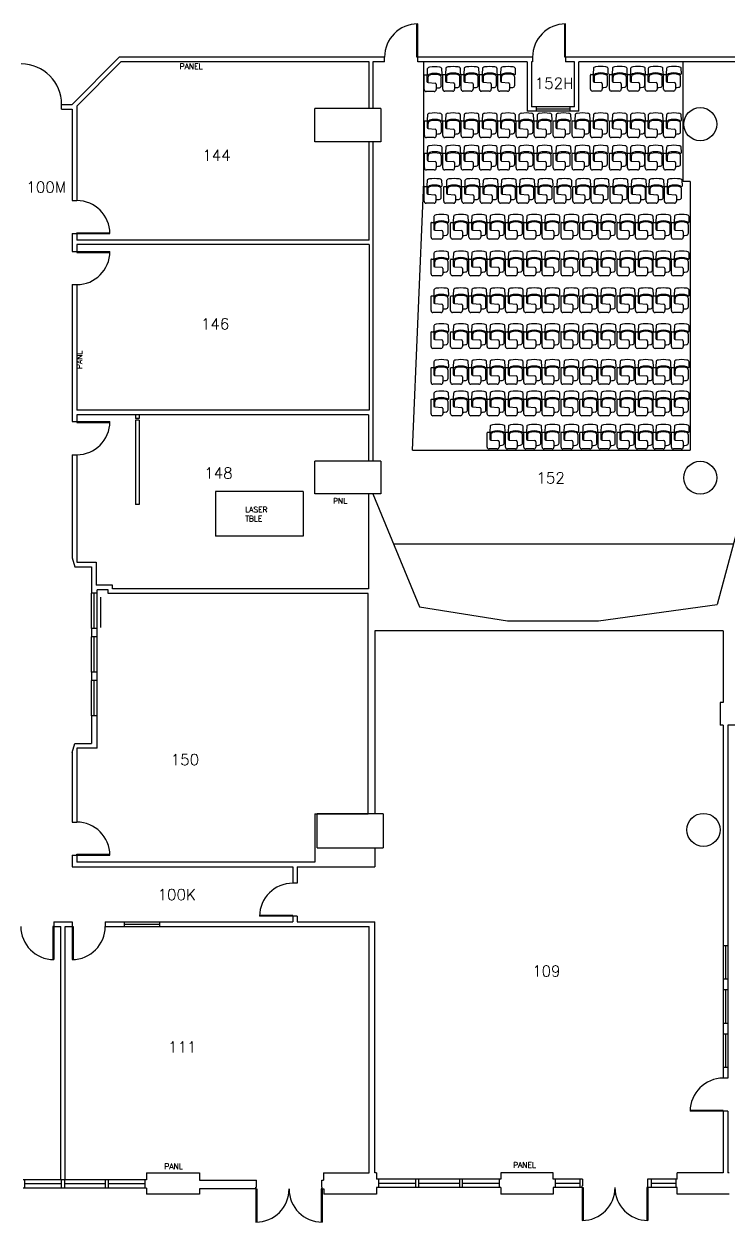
# Model space of a CAD drawing. Header units: inches. Extents: x -10292 to -5324, y 13582 to 17307.
# Drawn here: x -8804 to -8038, y 14630 to 15933 of the extents above; entities that cross this region are included whole.
import ezdxf
from ezdxf.enums import TextEntityAlignment as Align

# ---------------------------------------------------------------- set-up
doc = ezdxf.new("R2010")
doc.units = ezdxf.units.IN
doc.header["$MEASUREMENT"] = 0
doc.layers.get('0').update_dxf_attribs({"plot": 0})
for name, color, linetype in [('A-AREA-IDEN', 7, 'Continuous'), ('A-COLS', 1, 'Continuous'), ('A-DOOR', 3, 'Continuous'), ('A-EQPM', 9, 'Continuous'), ('A-FLOR', 9, 'Continuous'), ('A-FURN', 9, 'Continuous'), ('A-GLAZ', 5, 'Continuous'), ('A-WALL-FULL', 7, 'Continuous'), ('A-WALL-PRTN', 9, 'Continuous')]:
    doc.layers.add(name, color=color, linetype=linetype)
doc.layers.get('0').off()
doc.styles.get("Standard").update_dxf_attribs({"font": 'romans.shx', "height": 12})

# ---------------------------------------------------------------- blocks, each defined once
blk = doc.blocks.new('CHAIRTABLET')
at = {"layer": 'A-FURN'}
for p, q in [((-22.5, 0.5), (-22.5, 10.7)), ((-20, 13.2), (-2, 13.2)), ((-11.1, 8.3), (-11.7, -0.6)), ((-4.7, 8.6), (-11.1, 8.6)), ((-2, 9.8), (-9.6, 9.8)), ((-1.2, 12.5), (-1.2, 10.5)), ((6.4, 9.4), (0.1, 9.7)), ((-13.2, -2), (-20, -2)), ((-14.9, -8.6), (-4.7, -8.6)), ((0.1, -9.7), (6.4, -9.4))]:
    blk.add_line(p, q, dxfattribs=at)
for centre, radius, start, end in [((-20, 10.7), 2.5, 90, 180), ((-20, 0.5), 2.5, 180, 270), ((-9.6, 8.3), 1.5, 90, 176.3478), ((-4.7, 5.2), 3.31, 19.833, 90), ((-2, 12.5), 0.75, 0, 90), ((-2, 10.5), 0.75, 270, 0), ((-21, 0), 20.4, 341.822, 18.178), ((0, 8.5), 1.25, 87, 217.2526), ((-4.5, 5.1), 4.4, 22.3171, 37.2526), ((-21.3, 0), 22, 342.1273, 17.8727), ((6.3, 7.9), 1.5, 38.3464, 87), ((3.6, 5.8), 4.95, 8.4134, 38.3464), ((-31.8, 0), 40.8, 350.8389, 9.1611), ((35.1, 0), 53.1, 182.1572, 186.5973), ((-14.9, -5.8), 2.81, 187.2416, 270), ((-13.2, -0.5), 1.5, 270, 356.3478), ((-4.7, -5.3), 3.31, 270, 340.167), ((0, -8.5), 1.25, 142.7474, 273), ((-4.5, -5.1), 4.4, 322.7474, 337.6829), ((6.3, -7.9), 1.5, 273, 321.6536), ((3.6, -5.8), 4.95, 321.6536, 351.5866)]:
    blk.add_arc(centre, radius, start, end, dxfattribs=at)
for tag, p in [('INFO_BLOCK_ID', (0, 0)), ('SM_DESCRIPTION', (0, -18)), ('ROOM_NUMBER', (0, -9)), ('COMMENT', (0, -36)), ('HEIGHT', (0, -27))]:
    blk.add_attdef(tag, text='', height=6).set_placement(p, align=Align.CENTER)

msp = doc.modelspace()

# ---------------------------------------------------------------- linework, layer by layer
at = {"layer": 'A-COLS'}
for p, q in [((-8415.3, 15841.3), (-8487.3, 15841.3)), ((-8487.3, 15805.3), (-8487.3, 15841.3)), ((-8415.3, 15841.3), (-8415.3, 15805.3)), ((-8415.3, 15805.3), (-8487.3, 15805.3)), ((-8415.3, 15457.8), (-8487.3, 15457.8)), ((-8487.3, 15422.3), (-8487.3, 15457.8)), ((-8415.3, 15457.8), (-8415.3, 15422.3)), ((-8415.3, 15422.3), (-8487.3, 15422.3)), ((-8412.8, 15074.3), (-8484.8, 15074.3)), ((-8484.8, 15037.3), (-8484.8, 15074.3)), ((-8412.8, 15074.3), (-8412.8, 15037.3)), ((-8484.8, 15037.3), (-8412.8, 15037.3))]:
    msp.add_line(p, q, dxfattribs=at)
for centre in [(-8067.8, 15824.3), (-8067.8, 15439.8), (-8064.3, 15056.8)]:
    msp.add_circle(centre, 18, dxfattribs=at)
at = {"layer": 'A-DOOR'}
for p, q in [((-8376.3, 15897.3), (-8376.3, 15933.3)), ((-8375.3, 15897.3), (-8375.3, 15933.3)), ((-8215.3, 15897.3), (-8215.3, 15933.3)), ((-8214.3, 15897.3), (-8214.3, 15933.3)), ((-8375.3, 15897.3), (-8376.3, 15897.3)), ((-8214.3, 15897.3), (-8215.3, 15897.3)), ((-8746.3, 15705.3), (-8746.3, 15706.3)), ((-8746.3, 15706.3), (-8710.3, 15706.3)), ((-8746.3, 15705.3), (-8710.3, 15705.3)), ((-8746.3, 15685.8), (-8710.3, 15685.8)), ((-8746.3, 15685.8), (-8746.3, 15684.8)), ((-8746.3, 15684.8), (-8710.3, 15684.8)), ((-8746.3, 15500.8), (-8710.3, 15500.8)), ((-8746.3, 15500.8), (-8746.3, 15499.8)), ((-8746.3, 15499.8), (-8710.3, 15499.8)), ((-8746.3, 15029.3), (-8746.3, 15030.3)), ((-8746.3, 15030.3), (-8710.3, 15030.3)), ((-8746.3, 15029.3), (-8710.3, 15029.3)), ((-8511.3, 14963.8), (-8547.3, 14963.8)), ((-8511.3, 14962.8), (-8547.3, 14962.8)), ((-8511.3, 14962.8), (-8511.3, 14963.8)), ((-8771.3, 14951.8), (-8772.3, 14951.8)), ((-8772.3, 14951.8), (-8772.3, 14915.8)), ((-8771.3, 14951.8), (-8771.3, 14915.8)), ((-8751.3, 14951.8), (-8751.3, 14915.8)), ((-8751.3, 14951.8), (-8750.3, 14951.8)), ((-8750.3, 14951.8), (-8750.3, 14915.8)), ((-8042.8, 14751.8), (-8078.8, 14751.8)), ((-8042.8, 14750.8), (-8078.8, 14750.8)), ((-8042.8, 14750.8), (-8042.8, 14751.8)), ((-8551.3, 14666.3), (-8551.3, 14630.3)), ((-8551.3, 14666.3), (-8550.3, 14666.3)), ((-8550.3, 14666.3), (-8550.3, 14630.3)), ((-8479.3, 14666.3), (-8480.3, 14666.3)), ((-8480.3, 14666.3), (-8480.3, 14630.3)), ((-8479.3, 14666.3), (-8479.3, 14630.3)), ((-8196.3, 14667.8), (-8196.3, 14632.1)), ((-8196.3, 14667.8), (-8195.3, 14667.8)), ((-8195.3, 14667.8), (-8195.3, 14632.1)), ((-8124.8, 14667.8), (-8125.8, 14667.8)), ((-8125.8, 14667.8), (-8125.8, 14632.1)), ((-8124.8, 14667.8), (-8124.8, 14632.1))]:
    msp.add_line(p, q, dxfattribs=at)
for centre, radius, start, end in [((-8375.3, 15897.3), 36, 90, 180), ((-8214.3, 15897.3), 36, 90, 180), ((-8806.8, 15845.8), 44, 0, 90), ((-8746.3, 15705.3), 36, 0, 90), ((-8746.3, 15685.8), 36, 270, 0), ((-8746.3, 15500.8), 36, 270, 0), ((-8746.3, 15029.3), 36, 0, 90), ((-8511.3, 14962.8), 36, 90, 180), ((-8771.3, 14951.8), 36, 180, 270), ((-8751.3, 14951.8), 36, 270, 0), ((-8042.8, 14750.8), 36, 90, 180), ((-8551.3, 14666.3), 36, 270, 0), ((-8479.3, 14666.3), 36, 180, 270), ((-8196.3, 14667.8), 35.8, 270, 0), ((-8124.8, 14667.8), 35.8, 180, 270)]:
    msp.add_arc(centre, radius, start, end, dxfattribs=at)
at = {"layer": 'A-EQPM'}
for p, q in [((-8595.3, 15424.8), (-8595.3, 15376.3)), ((-8499.8, 15424.8), (-8595.3, 15424.8)), ((-8499.8, 15424.8), (-8499.8, 15376.3)), ((-8499.8, 15376.3), (-8595.3, 15376.3))]:
    msp.add_line(p, q, dxfattribs=at)
at = {"layer": 'A-FLOR'}
for p, q in [((-8368.8, 15761.3), (-8368.8, 15892.3)), ((-8086.3, 15761.8), (-8086.3, 15892.3)), ((-8380.8, 15469.8), (-8368.8, 15761.3)), ((-8078.8, 15761.8), (-8086.3, 15761.8)), ((-8078.8, 15761.8), (-8078.8, 15469.8)), ((-8380.8, 15469.8), (-8078.8, 15469.8)), ((-8401.7, 15367.8), (-8031.8, 15367.8))]:
    msp.add_line(p, q, dxfattribs=at)
at = {"layer": 'A-GLAZ'}
for p, q in [((-8209.8, 15843.3), (-8246.3, 15843.3)), ((-8209.8, 15840.8), (-8246.3, 15840.8)), ((-8209.8, 15838.3), (-8246.3, 15838.3)), ((-8730.3, 15275.8), (-8730.3, 15314.3)), ((-8727.3, 15275.8), (-8727.3, 15314.3)), ((-8724.3, 15275.8), (-8724.3, 15314.3)), ((-8720.3, 15276.8), (-8720.3, 15309.8)), ((-8730.3, 15228.3), (-8730.3, 15266.8)), ((-8727.3, 15228.3), (-8727.3, 15266.8)), ((-8724.3, 15228.3), (-8724.3, 15266.8)), ((-8730.3, 15180.8), (-8730.3, 15219.3)), ((-8727.3, 15180.8), (-8727.3, 15219.3)), ((-8724.3, 15180.8), (-8724.3, 15219.3)), ((-8694.8, 14956.8), (-8656.3, 14956.8)), ((-8694.8, 14954.3), (-8656.3, 14954.3)), ((-8694.8, 14951.8), (-8656.3, 14951.8)), ((-8042.8, 14930.8), (-8042.8, 14894.3)), ((-8040.3, 14930.8), (-8040.3, 14894.3)), ((-8037.8, 14930.8), (-8037.8, 14894.3)), ((-8042.8, 14882.8), (-8042.8, 14846.3)), ((-8040.3, 14882.8), (-8040.3, 14846.3)), ((-8037.8, 14882.8), (-8037.8, 14846.3)), ((-8042.8, 14834.8), (-8042.8, 14798.3)), ((-8040.3, 14834.8), (-8040.3, 14798.3)), ((-8037.8, 14834.8), (-8037.8, 14798.3)), ((-8763.3, 14676.3), (-8803.3, 14676.3)), ((-8763.3, 14671.8), (-8803.3, 14671.8)), ((-8715.3, 14676.3), (-8759.8, 14676.3)), ((-8715.3, 14671.8), (-8759.8, 14671.8)), ((-8672.3, 14676.3), (-8712.3, 14676.3)), ((-8672.3, 14671.8), (-8712.3, 14671.8)), ((-8377.8, 14676.8), (-8417.8, 14676.8)), ((-8377.8, 14672.3), (-8417.8, 14672.3)), ((-8329.8, 14676.8), (-8374.3, 14676.8)), ((-8329.8, 14672.3), (-8374.3, 14672.3)), ((-8286.8, 14676.8), (-8326.8, 14676.8)), ((-8286.8, 14672.3), (-8326.8, 14672.3)), ((-8198.8, 14676.8), (-8225.8, 14676.8)), ((-8198.8, 14672.3), (-8225.8, 14672.3)), ((-8094.3, 14676.8), (-8121.3, 14676.8)), ((-8094.3, 14672.3), (-8121.3, 14672.3)), ((-8763.3, 14667.3), (-8803.3, 14667.3)), ((-8715.3, 14667.3), (-8759.8, 14667.3)), ((-8672.3, 14667.3), (-8712.3, 14667.3)), ((-8377.8, 14667.8), (-8417.8, 14667.8)), ((-8329.8, 14667.8), (-8374.3, 14667.8)), ((-8286.8, 14667.8), (-8326.8, 14667.8)), ((-8198.8, 14667.8), (-8225.8, 14667.8)), ((-8094.3, 14667.8), (-8121.3, 14667.8))]:
    msp.add_line(p, q, dxfattribs=at)
at = {"layer": 'A-WALL-FULL'}
for p, q in [((-8751.3, 15845.8), (-8700.3, 15897.3)), ((-8411.3, 15897.3), (-8700.3, 15897.3)), ((-8411.3, 15892.3), (-8411.3, 15897.3)), ((-8375.3, 15892.3), (-8375.3, 15897.3)), ((-8250.3, 15897.3), (-8375.3, 15897.3)), ((-8250.3, 15897.3), (-8250.3, 15892.3)), ((-8029.3, 15897.3), (-8214.3, 15897.3)), ((-8214.3, 15897.3), (-8214.3, 15892.3)), ((-8746.3, 15843.8), (-8698.2, 15892.3)), ((-8428.3, 15892.3), (-8698.2, 15892.3)), ((-8428.3, 15841.3), (-8428.3, 15892.3)), ((-8424.3, 15892.3), (-8424.3, 15841.3)), ((-8411.3, 15892.3), (-8424.3, 15892.3)), ((-8256.3, 15892.3), (-8375.3, 15892.3)), ((-8256.3, 15892.3), (-8256.3, 15838.3)), ((-8250.3, 15892.3), (-8251.3, 15892.3)), ((-8251.3, 15892.3), (-8251.3, 15843.3)), ((-8204.8, 15892.3), (-8214.3, 15892.3)), ((-8204.8, 15843.3), (-8204.8, 15892.3)), ((-8199.8, 15838.3), (-8199.8, 15892.3)), ((-8029.3, 15892.3), (-8199.8, 15892.3)), ((-8762.8, 15845.8), (-8751.3, 15845.8)), ((-8762.8, 15840.8), (-8762.8, 15845.8)), ((-8762.8, 15840.8), (-8751.3, 15840.8)), ((-8751.3, 15840.8), (-8751.3, 15741.3)), ((-8746.3, 15843.8), (-8746.3, 15741.3)), ((-8246.3, 15838.3), (-8256.3, 15838.3)), ((-8246.3, 15843.3), (-8251.3, 15843.3)), ((-8246.3, 15843.3), (-8246.3, 15838.3)), ((-8204.8, 15843.3), (-8209.8, 15843.3)), ((-8209.8, 15843.3), (-8209.8, 15838.3)), ((-8199.8, 15838.3), (-8209.8, 15838.3)), ((-8428.3, 15698.3), (-8428.3, 15805.3)), ((-8424.3, 15805.3), (-8424.3, 15457.8)), ((-8751.3, 15741.3), (-8746.3, 15741.3)), ((-8751.3, 15705.3), (-8746.3, 15705.3)), ((-8751.3, 15705.3), (-8751.3, 15685.8)), ((-8746.3, 15705.3), (-8746.3, 15698.3)), ((-8428.3, 15698.3), (-8746.3, 15698.3)), ((-8428.3, 15693.3), (-8746.3, 15693.3)), ((-8746.3, 15693.3), (-8746.3, 15685.8)), ((-8428.3, 15693.3), (-8428.3, 15513.3)), ((-8751.3, 15685.8), (-8746.3, 15685.8)), ((-8751.3, 15649.8), (-8746.3, 15649.8)), ((-8751.3, 15649.8), (-8751.3, 15500.8)), ((-8746.3, 15649.8), (-8746.3, 15513.3)), ((-8428.3, 15513.3), (-8746.3, 15513.3)), ((-8428.8, 15508.3), (-8746.3, 15508.3)), ((-8746.3, 15508.3), (-8746.3, 15500.8)), ((-8428.8, 15508.3), (-8428.8, 15457.8)), ((-8751.3, 15500.8), (-8746.3, 15500.8)), ((-8751.3, 15464.8), (-8751.3, 15352.8)), ((-8751.3, 15464.8), (-8746.3, 15464.8)), ((-8746.3, 15464.8), (-8746.3, 15347.8)), ((-8428.8, 15422.3), (-8428.8, 15318.8)), ((-8424.3, 15422.3), (-8373.3, 15299.3)), ((-8017.3, 15421.8), (-8049.4, 15302)), ((-8751.3, 15352.8), (-8748.3, 15342.8)), ((-8748.3, 15342.8), (-8730.3, 15342.8)), ((-8746.3, 15347.8), (-8725.3, 15347.8)), ((-8730.3, 15342.8), (-8730.3, 15314.3)), ((-8725.3, 15347.8), (-8725.3, 15322.8)), ((-8724.3, 15314.3), (-8730.3, 15314.3)), ((-8707.3, 15322.8), (-8725.3, 15322.8)), ((-8712.3, 15317.8), (-8724.3, 15317.8)), ((-8724.3, 15314.3), (-8724.3, 15317.8)), ((-8712.3, 15313.8), (-8712.3, 15317.8)), ((-8429.3, 15313.8), (-8712.3, 15313.8)), ((-8707.3, 15318.8), (-8707.3, 15322.8)), ((-8428.8, 15318.8), (-8707.3, 15318.8)), ((-8429.3, 15074.3), (-8429.3, 15313.8)), ((-8373.3, 15299.3), (-8277.6, 15284.3)), ((-8178.6, 15284.3), (-8049.4, 15302)), ((-8277.6, 15284.3), (-8178.6, 15284.3)), ((-8724.3, 15275.8), (-8730.3, 15275.8)), ((-8730.3, 15275.8), (-8730.3, 15266.8)), ((-8724.3, 15266.8), (-8724.3, 15275.8)), ((-8421.8, 15273.3), (-8421.8, 15074.3)), ((-8042.8, 15273.3), (-8421.8, 15273.3)), ((-8042.8, 15273.3), (-8042.8, 15195.3)), ((-8724.3, 15266.8), (-8730.3, 15266.8)), ((-8724.3, 15228.3), (-8730.3, 15228.3)), ((-8730.3, 15228.3), (-8730.3, 15219.3)), ((-8724.3, 15219.3), (-8730.3, 15219.3)), ((-8724.3, 15219.3), (-8724.3, 15228.3)), ((-8042.8, 15195.3), (-8046.3, 15195.3)), ((-8046.3, 15195.3), (-8046.3, 15170.8)), ((-8730.3, 15180.8), (-8730.3, 15150.8)), ((-8724.3, 15180.8), (-8730.3, 15180.8)), ((-8724.3, 15145.8), (-8724.3, 15180.8)), ((-8042.8, 15170.8), (-8046.3, 15170.8)), ((-8042.8, 15170.8), (-8042.8, 14930.8)), ((-8022.3, 15170.8), (-8037.8, 15170.8)), ((-8037.8, 15170.8), (-8037.8, 14930.8)), ((-8751.3, 15140.8), (-8748.3, 15150.8)), ((-8748.3, 15150.8), (-8730.3, 15150.8)), ((-8746.3, 15145.8), (-8746.3, 15065.3)), ((-8724.3, 15145.8), (-8746.3, 15145.8)), ((-8751.3, 15140.8), (-8751.3, 15065.3)), ((-8751.3, 15065.3), (-8746.3, 15065.3)), ((-8487.3, 15074.3), (-8487.3, 15021.8)), ((-8487.3, 15074.3), (-8429.3, 15074.3)), ((-8421.8, 15037.3), (-8421.8, 15016.8)), ((-8751.3, 15029.3), (-8751.3, 15016.8)), ((-8751.3, 15029.3), (-8746.3, 15029.3)), ((-8746.3, 15029.3), (-8746.3, 15021.8)), ((-8751.3, 15016.8), (-8511.3, 15016.8)), ((-8487.3, 15021.8), (-8746.3, 15021.8)), ((-8511.3, 15016.8), (-8511.3, 14998.8)), ((-8506.3, 15016.8), (-8421.8, 15016.8)), ((-8506.3, 15016.8), (-8506.3, 14998.8)), ((-8506.3, 14998.8), (-8511.3, 14998.8)), ((-8511.3, 14962.8), (-8511.3, 14956.8)), ((-8506.3, 14962.8), (-8511.3, 14962.8)), ((-8506.3, 14962.8), (-8506.3, 14956.8)), ((-8771.3, 14956.8), (-8751.3, 14956.8)), ((-8771.3, 14956.8), (-8771.3, 14951.8)), ((-8771.3, 14951.8), (-8763.8, 14951.8)), ((-8763.8, 14676.3), (-8763.8, 14951.8)), ((-8758.8, 14676.3), (-8758.8, 14951.8)), ((-8758.8, 14951.8), (-8751.3, 14951.8)), ((-8751.3, 14956.8), (-8751.3, 14951.8)), ((-8715.3, 14956.8), (-8715.3, 14951.8)), ((-8715.3, 14956.8), (-8694.8, 14956.8)), ((-8715.3, 14951.8), (-8694.8, 14951.8)), ((-8694.8, 14956.8), (-8694.8, 14951.8)), ((-8656.3, 14956.8), (-8511.3, 14956.8)), ((-8656.3, 14956.8), (-8656.3, 14951.8)), ((-8656.3, 14951.8), (-8428.3, 14951.8)), ((-8506.3, 14956.8), (-8421.8, 14956.8)), ((-8428.3, 14683.8), (-8428.3, 14951.8)), ((-8421.8, 14683.8), (-8421.8, 14956.8)), ((-8037.8, 14930.8), (-8042.8, 14930.8)), ((-8042.8, 14894.3), (-8042.8, 14882.8)), ((-8037.8, 14894.3), (-8042.8, 14894.3)), ((-8037.8, 14894.3), (-8037.8, 14882.8)), ((-8037.8, 14882.8), (-8042.8, 14882.8)), ((-8042.8, 14846.3), (-8042.8, 14834.8)), ((-8037.8, 14846.3), (-8042.8, 14846.3)), ((-8037.8, 14846.3), (-8037.8, 14834.8)), ((-8037.8, 14834.8), (-8042.8, 14834.8)), ((-8042.8, 14798.3), (-8042.8, 14786.8)), ((-8037.8, 14798.3), (-8042.8, 14798.3)), ((-8037.8, 14798.3), (-8037.8, 14786.8)), ((-8037.8, 14786.8), (-8042.8, 14786.8)), ((-8042.8, 14750.8), (-8042.8, 14683.8)), ((-8037.8, 14750.8), (-8042.8, 14750.8)), ((-8037.8, 14750.8), (-8037.8, 14683.8)), ((-8803.3, 14676.3), (-8804.8, 14676.3)), ((-8803.3, 14676.3), (-8803.3, 14667.3)), ((-8759.8, 14676.3), (-8763.3, 14676.3)), ((-8763.3, 14676.3), (-8763.3, 14667.3)), ((-8759.8, 14676.3), (-8759.8, 14667.3)), ((-8712.3, 14676.3), (-8715.3, 14676.3)), ((-8715.3, 14676.3), (-8715.3, 14667.3)), ((-8712.3, 14676.3), (-8712.3, 14667.3)), ((-8670.3, 14676.3), (-8672.3, 14676.3)), ((-8672.3, 14676.3), (-8672.3, 14667.3)), ((-8670.3, 14683.8), (-8670.3, 14676.3)), ((-8670.3, 14683.8), (-8612.8, 14683.8)), ((-8612.8, 14683.8), (-8612.8, 14675.8)), ((-8612.8, 14675.8), (-8550.8, 14675.8)), ((-8550.8, 14668.3), (-8550.8, 14675.8)), ((-8479.8, 14668.3), (-8479.8, 14675.8)), ((-8479.8, 14675.8), (-8477.8, 14675.8)), ((-8477.8, 14683.8), (-8428.3, 14683.8)), ((-8477.8, 14683.8), (-8477.8, 14675.8)), ((-8420.3, 14683.8), (-8421.8, 14683.8)), ((-8420.3, 14683.8), (-8420.3, 14676.8)), ((-8417.8, 14676.8), (-8420.3, 14676.8)), ((-8417.8, 14676.8), (-8417.8, 14667.8)), ((-8374.3, 14676.8), (-8377.8, 14676.8)), ((-8377.8, 14676.8), (-8377.8, 14667.8)), ((-8374.3, 14676.8), (-8374.3, 14667.8)), ((-8326.8, 14676.8), (-8329.8, 14676.8)), ((-8329.8, 14676.8), (-8329.8, 14667.8)), ((-8326.8, 14676.8), (-8326.8, 14667.8)), ((-8284.8, 14676.8), (-8286.8, 14676.8)), ((-8286.8, 14676.8), (-8286.8, 14667.8)), ((-8227.8, 14683.8), (-8284.8, 14683.8)), ((-8284.8, 14683.8), (-8284.8, 14676.8)), ((-8227.8, 14676.8), (-8227.8, 14683.8)), ((-8225.8, 14676.8), (-8227.8, 14676.8)), ((-8225.8, 14676.8), (-8225.8, 14667.8)), ((-8198.8, 14676.8), (-8198.8, 14667.8)), ((-8195.8, 14676.8), (-8198.8, 14676.8)), ((-8195.8, 14676.8), (-8195.8, 14669.8)), ((-8121.3, 14676.8), (-8125.3, 14676.8)), ((-8125.3, 14676.8), (-8125.3, 14669.8)), ((-8121.3, 14676.8), (-8121.3, 14667.8)), ((-8092.8, 14676.8), (-8094.3, 14676.8)), ((-8094.3, 14676.8), (-8094.3, 14667.8)), ((-8042.8, 14683.8), (-8092.8, 14683.8)), ((-8092.8, 14676.8), (-8092.8, 14683.8)), ((-8036.3, 14683.8), (-8037.8, 14683.8)), ((-8803.3, 14667.3), (-8804.8, 14667.3)), ((-8759.8, 14667.3), (-8763.3, 14667.3)), ((-8712.3, 14667.3), (-8715.3, 14667.3)), ((-8670.3, 14667.3), (-8672.3, 14667.3)), ((-8670.3, 14667.3), (-8670.3, 14660.8)), ((-8612.8, 14660.8), (-8670.3, 14660.8)), ((-8551.3, 14666.3), (-8612.8, 14666.3)), ((-8612.8, 14666.3), (-8612.8, 14660.8)), ((-8551.3, 14666.3), (-8551.3, 14668.3)), ((-8551.3, 14668.3), (-8550.8, 14668.3)), ((-8479.8, 14668.3), (-8479.3, 14668.3)), ((-8479.3, 14666.3), (-8479.3, 14668.3)), ((-8479.3, 14666.3), (-8477.3, 14666.3)), ((-8477.3, 14666.3), (-8477.3, 14660.8)), ((-8420.3, 14660.8), (-8477.3, 14660.8)), ((-8420.3, 14667.8), (-8420.3, 14660.8)), ((-8417.8, 14667.8), (-8420.3, 14667.8)), ((-8374.3, 14667.8), (-8377.8, 14667.8)), ((-8326.8, 14667.8), (-8329.8, 14667.8)), ((-8284.8, 14667.8), (-8286.8, 14667.8)), ((-8284.8, 14667.8), (-8284.8, 14660.8)), ((-8227.8, 14660.8), (-8284.8, 14660.8)), ((-8225.8, 14667.8), (-8227.8, 14667.8)), ((-8227.8, 14667.8), (-8227.8, 14660.8)), ((-8196.3, 14667.8), (-8198.8, 14667.8)), ((-8196.3, 14667.8), (-8196.3, 14669.8)), ((-8196.3, 14669.8), (-8195.8, 14669.8)), ((-8124.8, 14669.8), (-8125.3, 14669.8)), ((-8124.8, 14667.8), (-8124.8, 14669.8)), ((-8121.3, 14667.8), (-8124.8, 14667.8)), ((-8092.8, 14667.8), (-8094.3, 14667.8)), ((-8092.8, 14660.8), (-8092.8, 14667.8)), ((-8036.3, 14660.8), (-8092.8, 14660.8))]:
    msp.add_line(p, q, dxfattribs=at)
at = {"layer": 'A-WALL-PRTN'}
for p, q in [((-8682.3, 15508.3), (-8682.3, 15504.3)), ((-8678.3, 15508.3), (-8678.3, 15504.3)), ((-8678.3, 15504.3), (-8682.3, 15504.3)), ((-8678.3, 15502.3), (-8682.3, 15502.3)), ((-8682.3, 15502.3), (-8682.3, 15410.8)), ((-8678.3, 15502.3), (-8678.3, 15410.8)), ((-8678.3, 15410.8), (-8682.3, 15410.8))]:
    msp.add_line(p, q, dxfattribs=at)

# ---------------------------------------------------------------- block references
at = {"layer": 'A-FURN', "xscale": 0.8499999999999943, "yscale": 0.8499999999999943, "zscale": 0.8499999999999943, "rotation": 90}
for p in [(-8356.9, 15879), (-8336.8, 15879.3), (-8316.8, 15879.3), (-8296.9, 15879.3), (-8277, 15879.3), (-8176.1, 15879.5), (-8155.5, 15879.5), (-8135.6, 15879.5), (-8116.4, 15879.5), (-8096.5, 15879.5), (-8356.8, 15828.9), (-8336.8, 15828.9), (-8316.8, 15828.9), (-8296.9, 15828.9), (-8277, 15828.9), (-8257.1, 15828.9), (-8237.2, 15828.9), (-8216.6, 15828.9), (-8196, 15828.9), (-8176.1, 15828.9), (-8155.5, 15828.9), (-8135.6, 15828.9), (-8116.4, 15828.9), (-8096.5, 15828.9), (-8356.8, 15793.7), (-8336.8, 15793.7), (-8316.8, 15793.7), (-8296.9, 15793.7), (-8277, 15793.7), (-8257.1, 15793.7), (-8237.2, 15793.7), (-8216.6, 15793.7), (-8196, 15793.7), (-8176.1, 15793.7), (-8155.5, 15793.7), (-8135.6, 15793.7), (-8116.4, 15793.7), (-8096.5, 15793.7), (-8357.1, 15757.5), (-8335.8, 15757.5), (-8315.9, 15757.5), (-8296, 15757.5), (-8276.1, 15757.5), (-8256.2, 15757.5), (-8236.3, 15757.5), (-8215.7, 15757.5), (-8195.1, 15757.5), (-8175.2, 15757.5), (-8154.6, 15757.5), (-8134.6, 15757.5), (-8115.4, 15757.5), (-8095.5, 15757.5), (-8349.6, 15718.5), (-8328.3, 15718.5), (-8308.4, 15718.5), (-8288.5, 15718.5), (-8268.6, 15718.5), (-8248.6, 15718.5), (-8228.7, 15718.5), (-8208.1, 15718.5), (-8187.5, 15718.5), (-8167.6, 15718.5), (-8147, 15718.5), (-8127.1, 15718.5), (-8107.9, 15718.5), (-8088, 15718.5), (-8349.6, 15678.6), (-8328.3, 15678.6), (-8308.4, 15678.6), (-8288.5, 15678.6), (-8268.6, 15678.6), (-8248.6, 15678.6), (-8228.7, 15678.6), (-8208.1, 15678.6), (-8187.5, 15678.6), (-8167.6, 15678.6), (-8147, 15678.6), (-8127.1, 15678.6), (-8107.9, 15678.6), (-8088, 15678.6), (-8349.6, 15638.6), (-8328.3, 15638.6), (-8308.4, 15638.6), (-8288.5, 15638.6), (-8268.6, 15638.6), (-8248.6, 15638.6), (-8228.7, 15638.6), (-8208.1, 15638.6), (-8187.5, 15638.6), (-8167.6, 15638.6), (-8147, 15638.6), (-8127.1, 15638.6), (-8107.9, 15638.6), (-8088, 15638.6), (-8349.6, 15599.6), (-8328.3, 15599.6), (-8308.4, 15599.6), (-8288.5, 15599.6), (-8268.6, 15599.6), (-8248.6, 15599.6), (-8228.7, 15599.6), (-8208.1, 15599.6), (-8187.5, 15599.6), (-8167.6, 15599.6), (-8147, 15599.6), (-8127.1, 15599.6), (-8107.9, 15599.6), (-8088, 15599.6), (-8349.6, 15560.6), (-8328.3, 15560.6), (-8308.4, 15560.6), (-8288.5, 15560.6), (-8268.6, 15560.6), (-8248.6, 15560.6), (-8228.7, 15560.6), (-8208.1, 15560.6), (-8187.5, 15560.6), (-8167.6, 15560.6), (-8147, 15560.6), (-8127.1, 15560.6), (-8107.9, 15560.6), (-8088, 15560.6), (-8349.6, 15526.3), (-8328.3, 15526.3), (-8308.4, 15526.3), (-8288.5, 15526.3), (-8268.6, 15526.3), (-8248.6, 15526.3), (-8228.7, 15526.3), (-8208.1, 15526.3), (-8187.5, 15526.3), (-8167.6, 15526.3), (-8147, 15526.3), (-8127.1, 15526.3), (-8107.9, 15526.3), (-8088, 15526.3), (-8288.5, 15490.2), (-8268.6, 15490.2), (-8248.6, 15490.2), (-8228.7, 15490.2), (-8208.1, 15490.2), (-8187.5, 15490.2), (-8167.6, 15490.2), (-8147, 15490.2), (-8127.1, 15490.2), (-8107.9, 15490.2), (-8088, 15490.2)]:
    msp.add_blockref('CHAIRTABLET', p, dxfattribs=at)

# ---------------------------------------------------------------- texts
at = {"layer": 'A-AREA-IDEN', "char_height": 12, "attachment_point": 5}
for s, insert in [('152H', (-8226.8, 15868.8)), ('144', (-8594.3, 15790.4)), ('100M', (-8779.5, 15755.9)), ('146', (-8595.7, 15607.1)), ('148', (-8592.2, 15444.8)), ('152', (-8230.6, 15439.6)), ('150', (-8628.6, 15133.2)), ('100K', (-8637.6, 14986.4)), ('109', (-8235.3, 14903.3)), ('111', (-8631.5, 14820.7))]:
    msp.add_mtext(s, dxfattribs=dict(at, insert=insert))
at = {"layer": 'A-EQPM'}
for s, p in [('PANEL', (-8634.3, 15884.3)), ('PNL', (-8467.4, 15411.6)), ('LASER', (-8563.1, 15402.2)), ('TBLE', (-8563.1, 15392.2)), ('PANL', (-8651, 14687.8)), ('PANEL', (-8271.5, 14689.3))]:
    msp.add_text(s, height=6, dxfattribs=at).set_placement(p)
msp.add_text('PANL', height=6, rotation=90, dxfattribs=at).set_placement((-8740.4, 15558))

doc.saveas('drawing.dxf')
